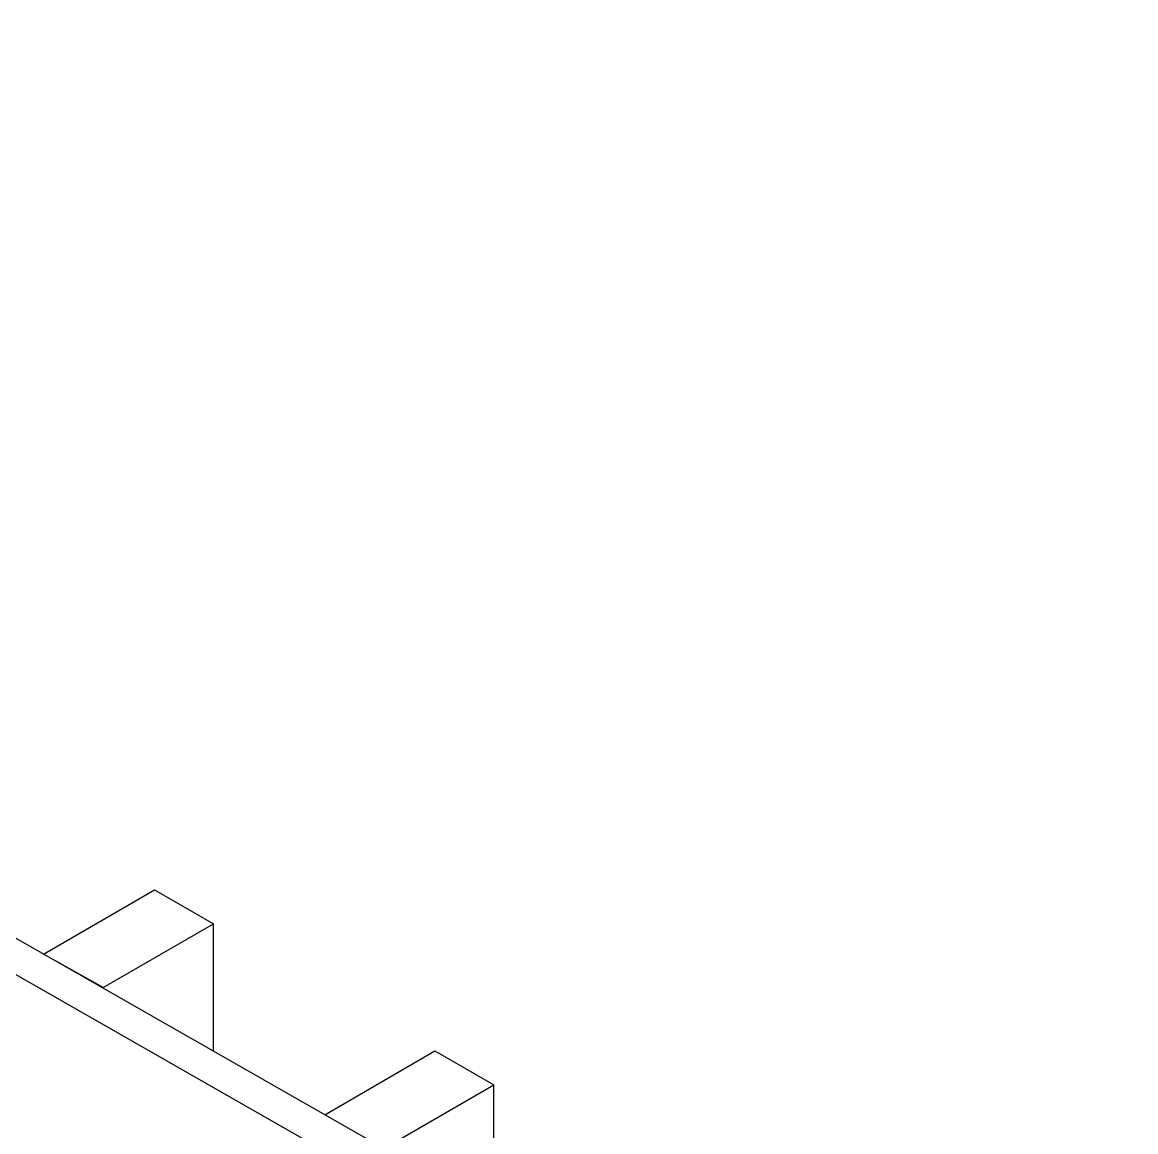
# Model space of a CAD drawing. Header units: inches. Extents: x -20.7 to 76.3, y -55.2 to 19.1.
# Drawn here: x -2.273 to 0.084, y -27.494 to -25.146 of the extents above; entities that cross this region are included whole.
import ezdxf

# ---------------------------------------------------------------- set-up
doc = ezdxf.new("R2010")
doc.units = ezdxf.units.IN
doc.header["$MEASUREMENT"] = 0
doc.layers.add('G-ANNO-TTLB', color=7, linetype='Continuous', lineweight=0)
doc.layers.add('TYVEK', color=7, linetype='Continuous', lineweight=0)

msp = doc.modelspace()

# ---------------------------------------------------------------- hatches: boundary and pattern name
at = {"layer": 'G-ANNO-TTLB', "true_color": 0xff00ff, "transparency": 33554687}
h = msp.add_hatch(color=6, dxfattribs=at)
edge = h.paths.add_edge_path()
edge.add_spline(control_points=[(20.0382, -55.2136), (20.0382, -55.2136), (-20.6495, -55.2136), (-20.6495, -55.2136), (-20.6495, -55.2136), (-20.6495, -21.0886), (-20.6495, -21.0886), (-20.6495, -21.0886), (20.0382, -21.0886), (20.0382, -21.0886), (20.0382, -21.0886), (20.0382, -55.2136), (20.0382, -55.2136)], knot_values=[0, 0, 0, 0, 1, 1, 1, 2, 2, 2, 3, 3, 3, 4, 4, 4, 4], degree=3, periodic=0)
edge = h.paths.add_edge_path()
edge.add_spline(control_points=[(-20.5245, -21.2136), (-20.5245, -21.2136), (-20.5245, -55.0886), (-20.5245, -55.0886), (-20.5245, -55.0886), (19.9132, -55.0886), (19.9132, -55.0886), (19.9132, -55.0886), (19.9132, -21.2136), (19.9132, -21.2136), (19.9132, -21.2136), (-20.5245, -21.2136), (-20.5245, -21.2136)], knot_values=[0, 0, 0, 0, 1, 1, 1, 2, 2, 2, 3, 3, 3, 4, 4, 4, 4], degree=3, periodic=0)
edge.add_line((-20.5245, -21.2136), (-20.5245, -21.2136))

# ---------------------------------------------------------------- linework, layer by layer
at = {"layer": 'G-ANNO-TTLB'}
for points in [[(20.0382, -55.2136), (20.0382, -55.2136), (-20.6495, -55.2136), (-20.6495, -55.2136), (-20.6495, -55.2136), (-20.6495, -21.0886), (-20.6495, -21.0886), (-20.6495, -21.0886), (20.0382, -21.0886), (20.0382, -21.0886), (20.0382, -21.0886), (20.0382, -55.2136), (20.0382, -55.2136)], [(-20.5245, -21.2136), (-20.5245, -21.2136), (-20.5245, -55.0886), (-20.5245, -55.0886), (-20.5245, -55.0886), (19.9132, -55.0886), (19.9132, -55.0886), (19.9132, -55.0886), (19.9132, -21.2136), (19.9132, -21.2136), (19.9132, -21.2136), (-20.5245, -21.2136), (-20.5245, -21.2136)]]:
    msp.add_open_spline(points, degree=3, knots=[0, 0, 0, 0, 1, 1, 1, 2, 2, 2, 3, 3, 3, 4, 4, 4, 4], dxfattribs=at)
at = {"layer": 'TYVEK', "color": 2, "lineweight": 25, "true_color": 0xffff00}
msp.add_line((-1.508, -27.53), (-5.2423, -25.3976), dxfattribs=at)
at = {"layer": 'TYVEK', "color": 18, "lineweight": 25, "true_color": 0x000000}
msp.add_line((-1.5748, -27.5687), (-5.3091, -25.4363), dxfattribs=at)
at = {"layer": 'TYVEK', "color": 33, "lineweight": 25, "true_color": 0xcc9966}
for p, q in [((-2.1021, -27.1893), (-1.8687, -27.0542)), ((-1.8687, -27.324), (-1.8687, -27.0542)), ((-1.508, -27.53), (-1.2746, -27.395)), ((-1.2746, -33.2907), (-1.2746, -27.395))]:
    msp.add_line(p, q, dxfattribs=at)
at = {"layer": 'TYVEK', "color": 1, "lineweight": 25, "true_color": 0xff0000}
msp.add_lwpolyline([(-0.409, -25.9152)], dxfattribs=at)
at = {"layer": 'TYVEK', "color": 33, "lineweight": 25, "true_color": 0xcc9966}
for points in [[(-2.102, -27.1893), (-2.2287, -27.1185), (-1.9937, -26.9825), (-1.8687, -27.0542)], [(-1.508, -27.53), (-1.633, -27.4583), (-1.3996, -27.3232), (-1.2746, -27.395)]]:
    msp.add_lwpolyline(points, dxfattribs=at)

doc.saveas('drawing.dxf')
